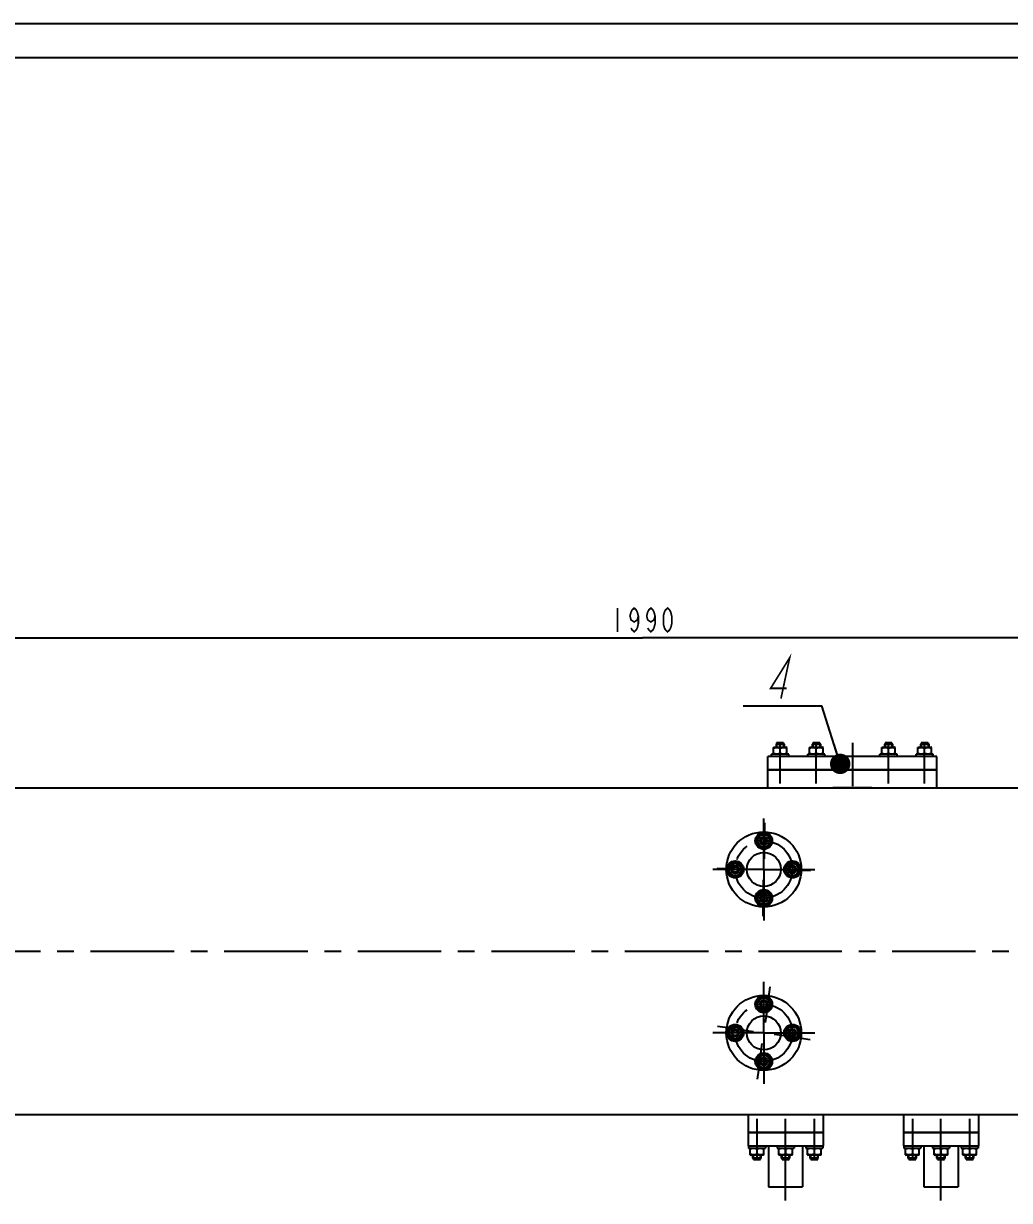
# Model space of a CAD drawing. Header units: millimetres. Extents: x 0 to 594, y 0 to 420.
# Drawn here: x 144.7 to 289.4, y 247.2 to 420 of the extents above; entities that cross this region are included whole.
import ezdxf

# ---------------------------------------------------------------- set-up
doc = ezdxf.new("R2010")
doc.units = ezdxf.units.MM
doc.header["$LTSCALE"] = 32.67
doc.linetypes.add('CENTER', pattern=[0.6, 0.375, -0.075, 0.075, -0.075])
doc.layers.get('0').update_dxf_attribs({"linetype": 'CONTINUOUS'})
for name, color, linetype in [('ALL_AXIS', 7, 'CONTINUOUS'), ('ALL_CHAMFER', 7, 'CONTINUOUS'), ('ALL_DIMENSIONS', 7, 'CONTINUOUS'), ('ALL_ROUND', 7, 'CONTINUOUS')]:
    doc.layers.add(name, color=color, linetype=linetype)
doc.styles.get("Standard").update_dxf_attribs({"font": 'txt', "width": 0.7})
doc.dimstyles.new('DIMSTYLE_1', dxfattribs={"dimtxt": 3.5, "dimasz": 3, "dimexe": 0.18, "dimexo": 0.0625, "dimgap": 0.09, "dimtad": 1, "dimlfac": 5, "dimdsep": 46, "dimtxsty": 'STANDARD', "dimblk": '_FILLED', "dimblk1": '_FILLED', "dimblk2": '_FILLED', "dimcen": 0.09, "dimadec": 0, "dimazin": 0, "dimtp": 1.2, "dimtm": 1.2, "dimtfac": 1, "dimtofl": 0, "dimtmove": 0, "dimatfit": 3, "dimldrblk": '_FILLED', "dimfxl": 1, "dimtolj": 1, "dimarcsym": 0})
doc.dimstyles.get("Standard").update_dxf_attribs({"dimtxt": 3.5, "dimasz": 3, "dimexe": 0.18, "dimexo": 0.0625, "dimgap": 0.09, "dimtad": 1, "dimdec": 5, "dimdsep": 46, "dimtxsty": 'STANDARD', "dimblk": '_FILLED', "dimblk1": '_FILLED', "dimblk2": '_FILLED', "dimcen": 0.09, "dimadec": 0, "dimazin": 0, "dimtol": 1, "dimtp": 1e-05, "dimtm": 1e-05, "dimtfac": 1, "dimtdec": 5, "dimtofl": 0, "dimtmove": 0, "dimatfit": 3, "dimldrblk": '_FILLED', "dimfxl": 1, "dimtolj": 1, "dimarcsym": 0})

# ---------------------------------------------------------------- blocks, each defined once
blk = doc.blocks.new('_FILLED')
at = {"color": 0, "linetype": 'ByBlock'}
blk.add_solid([(0, 0), (-1, 0.167), (-1, -0.167)], dxfattribs=at)
blk = doc.blocks.new('*D2')
at = {"layer": 'ALL_DIMENSIONS', "color": 2, "linetype": 'Continuous'}
for p, q in [((36.52, 308.81), (36.52, 331.81)), ((434.52, 308.81), (434.52, 331.81)), ((36.52, 329.81), (235.52, 329.81)), ((434.52, 329.81), (235.52, 329.81))]:
    blk.add_line(p, q, dxfattribs=at)
at = {"layer": 'ALL_DIMENSIONS', "color": 2, "linetype": 'Continuous', "xscale": 3, "yscale": 3, "zscale": 3, "rotation": 180}
blk.add_blockref('_FILLED', (36.52, 329.81), dxfattribs=at)
at = {"layer": 'ALL_DIMENSIONS', "color": 2, "linetype": 'Continuous', "xscale": 3, "yscale": 3, "zscale": 3}
blk.add_blockref('_FILLED', (434.52, 329.81), dxfattribs=at)
blk = doc.blocks.new('BOM BALLOON 50_BL2', base_point=(256.07, 323.36))
at = {"color": 2, "linetype": 'Continuous'}
blk.add_line((250.31, 319.81), (261.83, 319.81), dxfattribs=at)
at = {"color": 2, "linetype": 'Continuous', "const_width": 0.25}
blk.add_lwpolyline([(255.84, 320.9), (257.12, 326.9), (254.32, 322.4), (256.69, 322.4)], dxfattribs=at)

msp = doc.modelspace()

# ---------------------------------------------------------------- linework, layer by layer
at = {"color": 7, "linetype": 'Continuous'}
for p, q in [((0, 420), (594, 420)), ((20, 415), (589, 415)), ((254.72, 313.7145), (254.82, 313.7722)), ((254.72, 312.79), (254.72, 313.7145)), ((254.82, 312.7322), (254.72, 312.79)), ((254.82, 313.7722), (256.62, 313.7722)), ((256.2334, 314.4122), (255.2066, 314.4122)), ((255.72, 312.8793), (255.72, 313.6252)), ((256.72, 313.7145), (256.62, 313.7722)), ((256.62, 312.7322), (256.72, 312.79)), ((256.72, 312.79), (256.72, 313.7145)), ((260.02, 313.7145), (260.12, 313.7722)), ((260.02, 312.79), (260.02, 313.7145)), ((260.12, 312.7322), (260.02, 312.79)), ((260.12, 313.7722), (261.92, 313.7722)), ((261.5334, 314.4122), (260.5066, 314.4122)), ((261.02, 312.8793), (261.02, 313.6252)), ((262.02, 313.7145), (261.92, 313.7722)), ((261.92, 312.7322), (262.02, 312.79)), ((262.02, 312.79), (262.02, 313.7145)), ((270.62, 313.7145), (270.72, 313.7722)), ((270.62, 312.79), (270.62, 313.7145)), ((270.72, 312.7322), (270.62, 312.79)), ((270.72, 313.7722), (272.52, 313.7722)), ((272.1334, 314.4122), (271.1066, 314.4122)), ((271.62, 312.8793), (271.62, 313.6252)), ((272.62, 313.7145), (272.52, 313.7722)), ((272.52, 312.7322), (272.62, 312.79)), ((272.62, 312.79), (272.62, 313.7145)), ((275.92, 313.7145), (276.02, 313.7722)), ((275.92, 312.79), (275.92, 313.7145)), ((276.02, 312.7322), (275.92, 312.79)), ((276.02, 313.7722), (277.82, 313.7722)), ((277.4334, 314.4122), (276.4066, 314.4122)), ((276.92, 312.8793), (276.92, 313.6252)), ((277.92, 313.7145), (277.82, 313.7722)), ((277.82, 312.7322), (277.92, 312.79)), ((277.92, 312.79), (277.92, 313.7145)), ((253.9201, 310.4122), (278.7199, 310.4122)), ((38.92, 307.8122), (256.8496, 307.8122)), ((275.7903, 307.8122), (432.12, 307.8122)), ((253.32, 301.1669), (252.32, 300.5896)), ((254.32, 300.5896), (253.32, 301.1669)), ((252.32, 300.5896), (252.32, 299.4349)), ((252.32, 299.4349), (253.32, 298.8575)), ((253.32, 298.8575), (254.32, 299.4349)), ((254.32, 299.4349), (254.32, 300.5896)), ((249.12, 296.9669), (248.12, 296.3896)), ((248.12, 296.3896), (248.12, 295.2349)), ((250.12, 296.3896), (249.12, 296.9669)), ((250.12, 295.2349), (250.12, 296.3896)), ((257.52, 296.9669), (256.52, 296.3896)), ((256.52, 296.3896), (256.52, 295.2349)), ((258.52, 296.3896), (257.52, 296.9669)), ((258.52, 295.2349), (258.52, 296.3896)), ((248.12, 295.2349), (249.12, 294.6575)), ((249.12, 294.6575), (250.12, 295.2349)), ((256.52, 295.2349), (257.52, 294.6575)), ((257.52, 294.6575), (258.52, 295.2349)), ((253.32, 292.7669), (252.32, 292.1896)), ((252.32, 292.1896), (252.32, 291.0349)), ((254.32, 292.1896), (253.32, 292.7669)), ((254.32, 291.0349), (254.32, 292.1896)), ((252.32, 291.0349), (253.32, 290.4575)), ((253.32, 290.4575), (254.32, 291.0349)), ((253.32, 277.1669), (252.32, 276.5896)), ((252.32, 276.5896), (252.32, 275.4349)), ((254.32, 276.5896), (253.32, 277.1669)), ((254.32, 275.4349), (254.32, 276.5896)), ((252.32, 275.4349), (253.32, 274.8575)), ((253.32, 274.8575), (254.32, 275.4349)), ((249.12, 272.9669), (248.12, 272.3896)), ((248.12, 272.3896), (248.12, 271.2349)), ((250.12, 272.3896), (249.12, 272.9669)), ((250.12, 271.2349), (250.12, 272.3896)), ((257.52, 272.9669), (256.52, 272.3896)), ((256.52, 272.3896), (256.52, 271.2349)), ((258.52, 272.3896), (257.52, 272.9669)), ((258.52, 271.2349), (258.52, 272.3896)), ((248.12, 271.2349), (249.12, 270.6575)), ((249.12, 270.6575), (250.12, 271.2349)), ((256.52, 271.2349), (257.52, 270.6575)), ((257.52, 270.6575), (258.52, 271.2349)), ((253.32, 268.7669), (252.32, 268.1896)), ((252.32, 268.1896), (252.32, 267.0349)), ((254.32, 268.1896), (253.32, 268.7669)), ((254.32, 267.0349), (254.32, 268.1896)), ((252.32, 267.0349), (253.32, 266.4575)), ((253.32, 266.4575), (254.32, 267.0349)), ((262.0199, 257.2122), (251.02, 257.2122)), ((284.8199, 257.2122), (273.82, 257.2122)), ((251.42, 254.8922), (251.32, 254.8345)), ((251.32, 253.91), (251.32, 254.8345)), ((252.32, 254.7452), (252.32, 253.9993)), ((253.22, 254.8922), (253.32, 254.8345)), ((253.32, 253.91), (253.32, 254.8345)), ((255.62, 254.8922), (255.52, 254.8345)), ((255.52, 253.91), (255.52, 254.8345)), ((256.52, 254.7452), (256.52, 253.9993)), ((257.42, 254.8922), (257.52, 254.8345)), ((257.52, 253.91), (257.52, 254.8345)), ((259.82, 254.8922), (259.72, 254.8345)), ((259.72, 253.91), (259.72, 254.8345)), ((260.72, 254.7452), (260.72, 253.9993)), ((261.62, 254.8922), (261.72, 254.8345)), ((261.72, 253.91), (261.72, 254.8345)), ((274.22, 254.8922), (274.12, 254.8345)), ((274.12, 253.91), (274.12, 254.8345)), ((275.12, 254.7452), (275.12, 253.9993)), ((276.02, 254.8922), (276.12, 254.8345)), ((276.12, 253.91), (276.12, 254.8345)), ((278.42, 254.8922), (278.32, 254.8345)), ((278.32, 253.91), (278.32, 254.8345)), ((279.32, 254.7452), (279.32, 253.9993)), ((280.22, 254.8922), (280.32, 254.8345)), ((280.32, 253.91), (280.32, 254.8345)), ((282.62, 254.8922), (282.52, 254.8345)), ((282.52, 253.91), (282.52, 254.8345)), ((283.52, 254.7452), (283.52, 253.9993)), ((284.42, 254.8922), (284.52, 254.8345)), ((284.52, 253.91), (284.52, 254.8345)), ((251.32, 253.91), (251.42, 253.8522)), ((253.22, 253.8522), (251.42, 253.8522)), ((251.8066, 253.2122), (252.8334, 253.2122)), ((253.32, 253.91), (253.22, 253.8522)), ((255.52, 253.91), (255.62, 253.8522)), ((257.42, 253.8522), (255.62, 253.8522)), ((256.0066, 253.2122), (257.0334, 253.2122)), ((257.52, 253.91), (257.42, 253.8522)), ((259.72, 253.91), (259.82, 253.8522)), ((261.62, 253.8522), (259.82, 253.8522)), ((260.2066, 253.2122), (261.2334, 253.2122)), ((261.72, 253.91), (261.62, 253.8522)), ((274.12, 253.91), (274.22, 253.8522)), ((276.02, 253.8522), (274.22, 253.8522)), ((274.6066, 253.2122), (275.6334, 253.2122)), ((276.12, 253.91), (276.02, 253.8522)), ((278.32, 253.91), (278.42, 253.8522)), ((280.22, 253.8522), (278.42, 253.8522)), ((278.8066, 253.2122), (279.8334, 253.2122)), ((280.32, 253.91), (280.22, 253.8522)), ((282.52, 253.91), (282.62, 253.8522)), ((284.42, 253.8522), (282.62, 253.8522)), ((283.0066, 253.2122), (284.0334, 253.2122)), ((284.52, 253.91), (284.42, 253.8522))]:
    msp.add_line(p, q, dxfattribs=at)
at = {"color": 2, "linetype": 'Continuous'}
for p, q in [((255.2066, 314.4122), (255.2066, 313.7722)), ((256.2334, 314.4122), (256.2334, 313.7722)), ((260.5066, 314.4122), (260.5066, 313.7722)), ((261.5334, 314.4122), (261.5334, 313.7722)), ((271.1066, 314.4122), (271.1066, 313.7722)), ((272.1334, 314.4122), (272.1334, 313.7722)), ((276.4066, 314.4122), (276.4066, 313.7722)), ((277.4334, 314.4122), (277.4334, 313.7722)), ((251.8066, 253.2122), (251.8066, 253.8522)), ((252.8334, 253.2122), (252.8334, 253.8522)), ((256.0066, 253.2122), (256.0066, 253.8522)), ((257.0334, 253.2122), (257.0334, 253.8522)), ((260.2066, 253.2122), (260.2066, 253.8522)), ((261.2334, 253.2122), (261.2334, 253.8522)), ((274.6066, 253.2122), (274.6066, 253.8522)), ((275.6334, 253.2122), (275.6334, 253.8522)), ((278.8066, 253.2122), (278.8066, 253.8522)), ((279.8334, 253.2122), (279.8334, 253.8522)), ((283.0066, 253.2122), (283.0066, 253.8522)), ((284.0334, 253.2122), (284.0334, 253.8522))]:
    msp.add_line(p, q, dxfattribs=at)
at = {"color": 7, "linetype": 'Continuous'}
for points in [[(254.72, 313.6252), (254.7726, 313.642), (254.8243, 313.6571), (254.8749, 313.6704), (254.9249, 313.6819), (254.9744, 313.6917), (255.0236, 313.6999), (255.0728, 313.7062), (255.1218, 313.7108), (255.1709, 313.7136), (255.2199, 313.7145), (255.269, 313.7136), (255.3181, 313.7108), (255.3671, 313.7062), (255.4162, 313.6999), (255.4654, 313.6918), (255.515, 313.6819), (255.5649, 313.6704), (255.6155, 313.6571), (255.6672, 313.6421), (255.72, 313.6252)], [(254.72, 312.8793), (254.7857, 312.8585), (254.85, 312.8404), (254.9128, 312.8252), (254.9747, 312.8127), (255.0362, 312.8028), (255.0975, 312.7957), (255.1588, 312.7914), (255.2201, 312.79), (255.2813, 312.7914), (255.3426, 312.7957), (255.4039, 312.8029), (255.4654, 312.8127), (255.5273, 312.8252), (255.59, 312.8405), (255.6543, 312.8585), (255.72, 312.8793)], [(255.72, 313.6252), (255.7785, 313.6438), (255.8358, 313.6603), (255.8918, 313.6745), (255.9471, 313.6865), (256.0019, 313.6965), (256.0565, 313.7043), (256.111, 313.71), (256.1655, 313.7134), (256.22, 313.7145), (256.2745, 313.7134), (256.329, 313.7099), (256.3835, 313.7043), (256.4381, 313.6965), (256.493, 313.6865), (256.5482, 313.6745), (256.6042, 313.6602), (256.6615, 313.6438), (256.72, 313.6252)], [(255.72, 312.8793), (255.7857, 312.8585), (255.85, 312.8404), (255.9128, 312.8252), (255.9747, 312.8127), (256.0362, 312.8028), (256.0975, 312.7957), (256.1588, 312.7914), (256.2201, 312.79), (256.2813, 312.7914), (256.3426, 312.7957), (256.4039, 312.8029), (256.4654, 312.8127), (256.5273, 312.8252), (256.59, 312.8405), (256.6543, 312.8585), (256.72, 312.8793)], [(260.02, 313.6252), (260.0726, 313.642), (260.1243, 313.6571), (260.1749, 313.6704), (260.2249, 313.6819), (260.2744, 313.6917), (260.3236, 313.6999), (260.3728, 313.7062), (260.4218, 313.7108), (260.4709, 313.7136), (260.5199, 313.7145), (260.569, 313.7136), (260.6181, 313.7108), (260.6671, 313.7062), (260.7162, 313.6999), (260.7654, 313.6918), (260.815, 313.6819), (260.8649, 313.6704), (260.9155, 313.6571), (260.9672, 313.6421), (261.02, 313.6252)], [(260.02, 312.8793), (260.0857, 312.8585), (260.15, 312.8404), (260.2128, 312.8252), (260.2747, 312.8127), (260.3362, 312.8028), (260.3975, 312.7957), (260.4588, 312.7914), (260.5201, 312.79), (260.5813, 312.7914), (260.6426, 312.7957), (260.7039, 312.8029), (260.7654, 312.8127), (260.8273, 312.8252), (260.89, 312.8405), (260.9543, 312.8585), (261.02, 312.8793)], [(261.02, 313.6252), (261.0785, 313.6438), (261.1358, 313.6603), (261.1918, 313.6745), (261.2471, 313.6865), (261.3019, 313.6965), (261.3565, 313.7043), (261.411, 313.71), (261.4655, 313.7134), (261.52, 313.7145), (261.5745, 313.7134), (261.629, 313.7099), (261.6835, 313.7043), (261.7381, 313.6965), (261.793, 313.6865), (261.8482, 313.6745), (261.9042, 313.6602), (261.9615, 313.6438), (262.02, 313.6252)], [(261.02, 312.8793), (261.0857, 312.8585), (261.15, 312.8404), (261.2128, 312.8252), (261.2747, 312.8127), (261.3362, 312.8028), (261.3975, 312.7957), (261.4588, 312.7914), (261.5201, 312.79), (261.5813, 312.7914), (261.6426, 312.7957), (261.7039, 312.8029), (261.7654, 312.8127), (261.8273, 312.8252), (261.89, 312.8405), (261.9543, 312.8585), (262.02, 312.8793)], [(270.62, 313.6252), (270.6726, 313.642), (270.7243, 313.6571), (270.7749, 313.6704), (270.8249, 313.6819), (270.8744, 313.6917), (270.9236, 313.6999), (270.9728, 313.7062), (271.0218, 313.7108), (271.0709, 313.7136), (271.1199, 313.7145), (271.169, 313.7136), (271.2181, 313.7108), (271.2671, 313.7062), (271.3162, 313.6999), (271.3654, 313.6918), (271.415, 313.6819), (271.4649, 313.6704), (271.5155, 313.6571), (271.5672, 313.6421), (271.62, 313.6252)], [(270.62, 312.8793), (270.6857, 312.8585), (270.75, 312.8404), (270.8128, 312.8252), (270.8747, 312.8127), (270.9362, 312.8028), (270.9975, 312.7957), (271.0588, 312.7914), (271.1201, 312.79), (271.1813, 312.7914), (271.2426, 312.7957), (271.3039, 312.8029), (271.3654, 312.8127), (271.4273, 312.8252), (271.49, 312.8405), (271.5543, 312.8585), (271.62, 312.8793)], [(271.62, 313.6252), (271.6785, 313.6438), (271.7358, 313.6603), (271.7918, 313.6745), (271.8471, 313.6865), (271.9019, 313.6965), (271.9565, 313.7043), (272.011, 313.71), (272.0655, 313.7134), (272.12, 313.7145), (272.1745, 313.7134), (272.229, 313.7099), (272.2835, 313.7043), (272.3381, 313.6965), (272.393, 313.6865), (272.4482, 313.6745), (272.5042, 313.6602), (272.5615, 313.6438), (272.62, 313.6252)], [(271.62, 312.8793), (271.6857, 312.8585), (271.75, 312.8404), (271.8128, 312.8252), (271.8747, 312.8127), (271.9362, 312.8028), (271.9975, 312.7957), (272.0588, 312.7914), (272.1201, 312.79), (272.1813, 312.7914), (272.2426, 312.7957), (272.3039, 312.8029), (272.3654, 312.8127), (272.4273, 312.8252), (272.49, 312.8405), (272.5543, 312.8585), (272.62, 312.8793)], [(275.92, 313.6252), (275.9726, 313.642), (276.0243, 313.6571), (276.0749, 313.6704), (276.1249, 313.6819), (276.1744, 313.6917), (276.2236, 313.6999), (276.2728, 313.7062), (276.3218, 313.7108), (276.3709, 313.7136), (276.4199, 313.7145), (276.469, 313.7136), (276.5181, 313.7108), (276.5671, 313.7062), (276.6162, 313.6999), (276.6654, 313.6918), (276.715, 313.6819), (276.7649, 313.6704), (276.8155, 313.6571), (276.8672, 313.6421), (276.92, 313.6252)], [(275.92, 312.8793), (275.9857, 312.8585), (276.05, 312.8404), (276.1128, 312.8252), (276.1747, 312.8127), (276.2362, 312.8028), (276.2975, 312.7957), (276.3588, 312.7914), (276.4201, 312.79), (276.4813, 312.7914), (276.5426, 312.7957), (276.6039, 312.8029), (276.6654, 312.8127), (276.7273, 312.8252), (276.79, 312.8405), (276.8543, 312.8585), (276.92, 312.8793)], [(276.92, 313.6252), (276.9785, 313.6438), (277.0358, 313.6603), (277.0918, 313.6745), (277.1471, 313.6865), (277.2019, 313.6965), (277.2565, 313.7043), (277.311, 313.71), (277.3655, 313.7134), (277.42, 313.7145), (277.4745, 313.7134), (277.529, 313.7099), (277.5835, 313.7043), (277.6381, 313.6965), (277.693, 313.6865), (277.7482, 313.6745), (277.8042, 313.6602), (277.8615, 313.6438), (277.92, 313.6252)], [(276.92, 312.8793), (276.9857, 312.8585), (277.05, 312.8404), (277.1128, 312.8252), (277.1747, 312.8127), (277.2362, 312.8028), (277.2975, 312.7957), (277.3588, 312.7914), (277.4201, 312.79), (277.4813, 312.7914), (277.5426, 312.7957), (277.6039, 312.8029), (277.6654, 312.8127), (277.7273, 312.8252), (277.79, 312.8405), (277.8543, 312.8585), (277.92, 312.8793)], [(267.3112, 307.7877), (266.3153, 307.7813), (265.3205, 307.7879), (264.3694, 307.8027), (263.4477, 307.8122)], [(269.1923, 307.8122), (268.2654, 307.8027), (267.3112, 307.7877)], [(252.32, 254.7452), (252.2543, 254.766), (252.1899, 254.784), (252.1272, 254.7993), (252.0653, 254.8118), (252.0037, 254.8217), (251.9424, 254.8288), (251.8811, 254.8331), (251.8199, 254.8345), (251.7586, 254.833), (251.6973, 254.8287), (251.636, 254.8216), (251.5745, 254.8118), (251.5127, 254.7993), (251.4499, 254.784), (251.3856, 254.766), (251.32, 254.7452)], [(252.32, 253.9993), (252.2615, 253.9807), (252.2041, 253.9642), (252.1481, 253.95), (252.0929, 253.938), (252.038, 253.928), (251.9834, 253.9202), (251.9289, 253.9145), (251.8744, 253.9111), (251.8199, 253.91), (251.7654, 253.9111), (251.7109, 253.9145), (251.6564, 253.9202), (251.6018, 253.928), (251.547, 253.938), (251.4918, 253.95), (251.4358, 253.9642), (251.3784, 253.9807), (251.32, 253.9993)], [(253.32, 254.7452), (253.2543, 254.766), (253.1899, 254.784), (253.1272, 254.7993), (253.0653, 254.8118), (253.0037, 254.8217), (252.9424, 254.8288), (252.8811, 254.8331), (252.8199, 254.8345), (252.7586, 254.833), (252.6973, 254.8287), (252.636, 254.8216), (252.5745, 254.8118), (252.5127, 254.7993), (252.4499, 254.784), (252.3856, 254.766), (252.32, 254.7452)], [(253.32, 253.9993), (253.2674, 253.9825), (253.2157, 253.9674), (253.165, 253.9541), (253.1151, 253.9426), (253.0656, 253.9327), (253.0163, 253.9246), (252.9672, 253.9183), (252.9181, 253.9137), (252.8691, 253.9109), (252.82, 253.91), (252.771, 253.9109), (252.7219, 253.9137), (252.6729, 253.9183), (252.6237, 253.9246), (252.5745, 253.9327), (252.525, 253.9426), (252.4751, 253.9541), (252.4245, 253.9673), (252.3727, 253.9824), (252.32, 253.9993)], [(256.52, 254.7452), (256.4543, 254.766), (256.3899, 254.784), (256.3272, 254.7993), (256.2653, 254.8118), (256.2037, 254.8217), (256.1424, 254.8288), (256.0811, 254.8331), (256.0199, 254.8345), (255.9586, 254.833), (255.8973, 254.8287), (255.836, 254.8216), (255.7745, 254.8118), (255.7127, 254.7993), (255.6499, 254.784), (255.5856, 254.766), (255.52, 254.7452)], [(256.52, 253.9993), (256.4615, 253.9807), (256.4041, 253.9642), (256.3481, 253.95), (256.2929, 253.938), (256.238, 253.928), (256.1834, 253.9202), (256.1289, 253.9145), (256.0744, 253.9111), (256.0199, 253.91), (255.9654, 253.9111), (255.9109, 253.9145), (255.8564, 253.9202), (255.8018, 253.928), (255.747, 253.938), (255.6918, 253.95), (255.6358, 253.9642), (255.5784, 253.9807), (255.52, 253.9993)], [(257.52, 254.7452), (257.4543, 254.766), (257.3899, 254.784), (257.3272, 254.7993), (257.2653, 254.8118), (257.2037, 254.8217), (257.1424, 254.8288), (257.0811, 254.8331), (257.0199, 254.8345), (256.9586, 254.833), (256.8973, 254.8287), (256.836, 254.8216), (256.7745, 254.8118), (256.7127, 254.7993), (256.6499, 254.784), (256.5856, 254.766), (256.52, 254.7452)], [(257.52, 253.9993), (257.4674, 253.9825), (257.4157, 253.9674), (257.365, 253.9541), (257.3151, 253.9426), (257.2656, 253.9327), (257.2163, 253.9246), (257.1672, 253.9183), (257.1181, 253.9137), (257.0691, 253.9109), (257.02, 253.91), (256.971, 253.9109), (256.9219, 253.9137), (256.8729, 253.9183), (256.8237, 253.9246), (256.7745, 253.9327), (256.725, 253.9426), (256.6751, 253.9541), (256.6245, 253.9673), (256.5727, 253.9824), (256.52, 253.9993)], [(260.72, 254.7452), (260.6543, 254.766), (260.5899, 254.784), (260.5272, 254.7993), (260.4653, 254.8118), (260.4037, 254.8217), (260.3424, 254.8288), (260.2811, 254.8331), (260.2199, 254.8345), (260.1586, 254.833), (260.0973, 254.8287), (260.036, 254.8216), (259.9745, 254.8118), (259.9127, 254.7993), (259.8499, 254.784), (259.7856, 254.766), (259.72, 254.7452)], [(260.72, 253.9993), (260.6615, 253.9807), (260.6041, 253.9642), (260.5481, 253.95), (260.4929, 253.938), (260.438, 253.928), (260.3834, 253.9202), (260.3289, 253.9145), (260.2744, 253.9111), (260.2199, 253.91), (260.1654, 253.9111), (260.1109, 253.9145), (260.0564, 253.9202), (260.0018, 253.928), (259.947, 253.938), (259.8918, 253.95), (259.8358, 253.9642), (259.7784, 253.9807), (259.72, 253.9993)], [(261.72, 254.7452), (261.6543, 254.766), (261.5899, 254.784), (261.5272, 254.7993), (261.4653, 254.8118), (261.4037, 254.8217), (261.3424, 254.8288), (261.2811, 254.8331), (261.2199, 254.8345), (261.1586, 254.833), (261.0973, 254.8287), (261.036, 254.8216), (260.9745, 254.8118), (260.9127, 254.7993), (260.8499, 254.784), (260.7856, 254.766), (260.72, 254.7452)], [(261.72, 253.9993), (261.6674, 253.9825), (261.6157, 253.9674), (261.565, 253.9541), (261.5151, 253.9426), (261.4656, 253.9327), (261.4163, 253.9246), (261.3672, 253.9183), (261.3181, 253.9137), (261.2691, 253.9109), (261.22, 253.91), (261.171, 253.9109), (261.1219, 253.9137), (261.0729, 253.9183), (261.0237, 253.9246), (260.9745, 253.9327), (260.925, 253.9426), (260.8751, 253.9541), (260.8245, 253.9673), (260.7727, 253.9824), (260.72, 253.9993)], [(275.12, 254.7452), (275.0543, 254.766), (274.9899, 254.784), (274.9272, 254.7993), (274.8653, 254.8118), (274.8037, 254.8217), (274.7424, 254.8288), (274.6811, 254.8331), (274.6199, 254.8345), (274.5586, 254.833), (274.4973, 254.8287), (274.436, 254.8216), (274.3745, 254.8118), (274.3127, 254.7993), (274.2499, 254.784), (274.1856, 254.766), (274.12, 254.7452)], [(275.12, 253.9993), (275.0615, 253.9807), (275.0041, 253.9642), (274.9481, 253.95), (274.8929, 253.938), (274.838, 253.928), (274.7834, 253.9202), (274.7289, 253.9145), (274.6744, 253.9111), (274.6199, 253.91), (274.5654, 253.9111), (274.5109, 253.9145), (274.4564, 253.9202), (274.4018, 253.928), (274.347, 253.938), (274.2918, 253.95), (274.2358, 253.9642), (274.1784, 253.9807), (274.12, 253.9993)], [(276.12, 254.7452), (276.0543, 254.766), (275.9899, 254.784), (275.9272, 254.7993), (275.8653, 254.8118), (275.8037, 254.8217), (275.7424, 254.8288), (275.6811, 254.8331), (275.6199, 254.8345), (275.5586, 254.833), (275.4973, 254.8287), (275.436, 254.8216), (275.3745, 254.8118), (275.3127, 254.7993), (275.2499, 254.784), (275.1856, 254.766), (275.12, 254.7452)], [(276.12, 253.9993), (276.0674, 253.9825), (276.0157, 253.9674), (275.965, 253.9541), (275.9151, 253.9426), (275.8656, 253.9327), (275.8163, 253.9246), (275.7672, 253.9183), (275.7181, 253.9137), (275.6691, 253.9109), (275.62, 253.91), (275.571, 253.9109), (275.5219, 253.9137), (275.4729, 253.9183), (275.4237, 253.9246), (275.3745, 253.9327), (275.325, 253.9426), (275.2751, 253.9541), (275.2245, 253.9673), (275.1727, 253.9824), (275.12, 253.9993)], [(279.32, 254.7452), (279.2543, 254.766), (279.1899, 254.784), (279.1272, 254.7993), (279.0653, 254.8118), (279.0037, 254.8217), (278.9424, 254.8288), (278.8811, 254.8331), (278.8199, 254.8345), (278.7586, 254.833), (278.6973, 254.8287), (278.636, 254.8216), (278.5745, 254.8118), (278.5127, 254.7993), (278.4499, 254.784), (278.3856, 254.766), (278.32, 254.7452)], [(279.32, 253.9993), (279.2615, 253.9807), (279.2041, 253.9642), (279.1481, 253.95), (279.0929, 253.938), (279.038, 253.928), (278.9834, 253.9202), (278.9289, 253.9145), (278.8744, 253.9111), (278.8199, 253.91), (278.7654, 253.9111), (278.7109, 253.9145), (278.6564, 253.9202), (278.6018, 253.928), (278.547, 253.938), (278.4918, 253.95), (278.4358, 253.9642), (278.3784, 253.9807), (278.32, 253.9993)], [(280.32, 254.7452), (280.2543, 254.766), (280.1899, 254.784), (280.1272, 254.7993), (280.0653, 254.8118), (280.0037, 254.8217), (279.9424, 254.8288), (279.8811, 254.8331), (279.8199, 254.8345), (279.7586, 254.833), (279.6973, 254.8287), (279.636, 254.8216), (279.5745, 254.8118), (279.5127, 254.7993), (279.4499, 254.784), (279.3856, 254.766), (279.32, 254.7452)], [(280.32, 253.9993), (280.2674, 253.9825), (280.2157, 253.9674), (280.165, 253.9541), (280.1151, 253.9426), (280.0656, 253.9327), (280.0163, 253.9246), (279.9672, 253.9183), (279.9181, 253.9137), (279.8691, 253.9109), (279.82, 253.91), (279.771, 253.9109), (279.7219, 253.9137), (279.6729, 253.9183), (279.6237, 253.9246), (279.5745, 253.9327), (279.525, 253.9426), (279.4751, 253.9541), (279.4245, 253.9673), (279.3727, 253.9824), (279.32, 253.9993)], [(283.52, 254.7452), (283.4543, 254.766), (283.3899, 254.784), (283.3272, 254.7993), (283.2653, 254.8118), (283.2037, 254.8217), (283.1424, 254.8288), (283.0811, 254.8331), (283.0199, 254.8345), (282.9586, 254.833), (282.8973, 254.8287), (282.836, 254.8216), (282.7745, 254.8118), (282.7127, 254.7993), (282.6499, 254.784), (282.5856, 254.766), (282.52, 254.7452)], [(283.52, 253.9993), (283.4615, 253.9807), (283.4041, 253.9642), (283.3481, 253.95), (283.2929, 253.938), (283.238, 253.928), (283.1834, 253.9202), (283.1289, 253.9145), (283.0744, 253.9111), (283.0199, 253.91), (282.9654, 253.9111), (282.9109, 253.9145), (282.8564, 253.9202), (282.8018, 253.928), (282.747, 253.938), (282.6918, 253.95), (282.6358, 253.9642), (282.5784, 253.9807), (282.52, 253.9993)], [(284.52, 254.7452), (284.4543, 254.766), (284.3899, 254.784), (284.3272, 254.7993), (284.2653, 254.8118), (284.2037, 254.8217), (284.1424, 254.8288), (284.0811, 254.8331), (284.0199, 254.8345), (283.9586, 254.833), (283.8973, 254.8287), (283.836, 254.8216), (283.7745, 254.8118), (283.7127, 254.7993), (283.6499, 254.784), (283.5856, 254.766), (283.52, 254.7452)], [(284.52, 253.9993), (284.4674, 253.9825), (284.4157, 253.9674), (284.365, 253.9541), (284.3151, 253.9426), (284.2656, 253.9327), (284.2163, 253.9246), (284.1672, 253.9183), (284.1181, 253.9137), (284.0691, 253.9109), (284.02, 253.91), (283.971, 253.9109), (283.9219, 253.9137), (283.8729, 253.9183), (283.8237, 253.9246), (283.7745, 253.9327), (283.725, 253.9426), (283.6751, 253.9541), (283.6245, 253.9673), (283.5727, 253.9824), (283.52, 253.9993)]]:
    msp.add_lwpolyline(points, dxfattribs=at)
for centre in [(253.32, 300.0122), (249.12, 295.8122), (257.52, 295.8122), (253.32, 291.6122), (253.32, 276.0122), (249.12, 271.8122), (257.52, 271.8122), (253.32, 267.6122)]:
    msp.add_circle(centre, 0.9, dxfattribs=at)
at = {"color": 2, "linetype": 'Continuous'}
for centre in [(253.32, 300.0122), (249.12, 295.8122), (257.52, 295.8122), (253.32, 291.6122), (253.32, 276.0122), (249.12, 271.8122), (257.52, 271.8122), (253.32, 267.6122)]:
    msp.add_arc(centre, 0.5134, 255, 195, dxfattribs=at)
at = {"layer": 'ALL_AXIS', "color": 7, "linetype": 'Continuous'}
for p, q in [((254.82, 312.7322), (254.72, 312.79)), ((255.12, 314.2122), (255.12, 313.7722)), ((256.32, 314.2122), (256.32, 313.7722)), ((256.62, 312.7322), (256.72, 312.79)), ((260.12, 312.7322), (260.02, 312.79)), ((260.42, 314.2122), (260.42, 313.7722)), ((261.62, 314.2122), (261.62, 313.7722)), ((261.92, 312.7322), (262.02, 312.79)), ((270.72, 312.7322), (270.62, 312.79)), ((271.02, 314.2122), (271.02, 313.7722)), ((272.22, 314.2122), (272.22, 313.7722)), ((272.52, 312.7322), (272.62, 312.79)), ((276.02, 312.7322), (275.92, 312.79)), ((276.32, 314.2122), (276.32, 313.7722)), ((277.52, 314.2122), (277.52, 313.7722)), ((277.82, 312.7322), (277.92, 312.79)), ((253.92, 307.8122), (253.92, 312.4122)), ((278.72, 312.4122), (253.92, 312.4122)), ((254.47, 312.4122), (254.47, 312.7322)), ((256.97, 312.7322), (254.47, 312.7322)), ((256.97, 312.4122), (256.97, 312.7322)), ((259.77, 312.4122), (259.77, 312.7322)), ((262.27, 312.7322), (259.77, 312.7322)), ((262.27, 312.4122), (262.27, 312.7322)), ((270.37, 312.4122), (270.37, 312.7322)), ((272.87, 312.7322), (270.37, 312.7322)), ((272.87, 312.4122), (272.87, 312.7322)), ((275.67, 312.4122), (275.67, 312.7322)), ((278.17, 312.7322), (275.67, 312.7322)), ((278.17, 312.4122), (278.17, 312.7322)), ((278.72, 307.8122), (278.72, 312.4122)), ((278.72, 310.4122), (253.92, 310.4122)), ((256.8496, 307.8122), (275.7903, 307.8122)), ((251.02, 259.8122), (251.02, 255.2122)), ((262.02, 259.8122), (262.02, 255.2122)), ((273.82, 259.8122), (273.82, 255.2122)), ((284.82, 259.8122), (284.82, 255.2122)), ((251.02, 257.2122), (262.02, 257.2122)), ((273.82, 257.2122), (284.82, 257.2122)), ((251.02, 255.2122), (262.02, 255.2122)), ((251.07, 255.2122), (251.07, 254.8922)), ((251.07, 254.8922), (253.57, 254.8922)), ((251.42, 254.8922), (251.32, 254.8345)), ((253.22, 254.8922), (253.32, 254.8345)), ((253.57, 255.2122), (253.57, 254.8922)), ((254.02, 255.2122), (254.02, 249.2122)), ((255.27, 255.2122), (255.27, 254.8922)), ((255.27, 254.8922), (257.77, 254.8922)), ((255.62, 254.8922), (255.52, 254.8345)), ((257.42, 254.8922), (257.52, 254.8345)), ((257.77, 255.2122), (257.77, 254.8922)), ((259.02, 255.2122), (259.02, 249.2122)), ((259.47, 255.2122), (259.47, 254.8922)), ((259.47, 254.8922), (261.97, 254.8922)), ((259.82, 254.8922), (259.72, 254.8345)), ((261.62, 254.8922), (261.72, 254.8345)), ((261.97, 255.2122), (261.97, 254.8922)), ((273.82, 255.2122), (284.82, 255.2122)), ((273.87, 255.2122), (273.87, 254.8922)), ((273.87, 254.8922), (276.37, 254.8922)), ((274.22, 254.8922), (274.12, 254.8345)), ((276.02, 254.8922), (276.12, 254.8345)), ((276.37, 255.2122), (276.37, 254.8922)), ((276.82, 255.2122), (276.82, 249.2122)), ((278.07, 255.2122), (278.07, 254.8922)), ((278.07, 254.8922), (280.57, 254.8922)), ((278.42, 254.8922), (278.32, 254.8345)), ((280.22, 254.8922), (280.32, 254.8345)), ((280.57, 255.2122), (280.57, 254.8922)), ((281.82, 255.2122), (281.82, 249.2122)), ((282.27, 255.2122), (282.27, 254.8922)), ((282.27, 254.8922), (284.77, 254.8922)), ((282.62, 254.8922), (282.52, 254.8345)), ((284.42, 254.8922), (284.52, 254.8345)), ((284.77, 255.2122), (284.77, 254.8922)), ((251.72, 253.4122), (251.72, 253.8522)), ((252.92, 253.4122), (252.92, 253.8522)), ((255.92, 253.4122), (255.92, 253.8522)), ((257.12, 253.4122), (257.12, 253.8522)), ((260.12, 253.4122), (260.12, 253.8522)), ((261.32, 253.4122), (261.32, 253.8522)), ((274.52, 253.4122), (274.52, 253.8522)), ((275.72, 253.4122), (275.72, 253.8522)), ((278.72, 253.4122), (278.72, 253.8522)), ((279.92, 253.4122), (279.92, 253.8522)), ((282.92, 253.4122), (282.92, 253.8522)), ((284.12, 253.4122), (284.12, 253.8522)), ((254.02, 249.2122), (259.02, 249.2122)), ((276.82, 249.2122), (281.82, 249.2122))]:
    msp.add_line(p, q, dxfattribs=at)
at = {"layer": 'ALL_AXIS', "color": 7, "linetype": 'CENTER'}
for p, q in [((255.72, 308.4122), (255.72, 314.4122)), ((261.02, 308.4122), (261.02, 314.4122)), ((266.32, 314.4122), (266.32, 308.0122)), ((271.62, 308.4122), (271.62, 314.4122)), ((276.92, 308.4122), (276.92, 314.4122)), ((253.32, 295.8122), (253.32, 303.3122)), ((253.4082, 300.0113), (253.4638, 302.6607)), ((253.4082, 300.0113), (253.3525, 297.3619)), ((253.32, 295.8122), (245.82, 295.8122)), ((249.1209, 295.9004), (246.4715, 295.9561)), ((249.1209, 295.9004), (251.7703, 295.8448)), ((253.32, 295.8122), (260.82, 295.8122)), ((253.32, 295.8122), (253.32, 288.3122)), ((257.519, 295.7241), (254.8696, 295.7797)), ((257.519, 295.7241), (260.1685, 295.6684)), ((253.2318, 291.6132), (253.2874, 294.2626)), ((253.2318, 291.6132), (253.1762, 288.9638)), ((36.92, 283.8122), (434.12, 283.8122)), ((253.32, 271.8122), (253.32, 279.3122)), ((253.9064, 275.9711), (254.2764, 278.5951)), ((253.9064, 275.9711), (253.5364, 273.3471)), ((253.32, 271.8122), (245.82, 271.8122)), ((249.1611, 272.3986), (246.5371, 272.7686)), ((249.1611, 272.3986), (251.7852, 272.0287)), ((253.32, 271.8122), (260.82, 271.8122)), ((253.32, 271.8122), (253.32, 264.3122)), ((257.4788, 271.2258), (254.8548, 271.5958)), ((252.7336, 267.6534), (253.1036, 270.2774)), ((257.4788, 271.2258), (260.1029, 270.8559)), ((252.7336, 267.6534), (252.3636, 265.0293)), ((252.32, 259.2122), (252.32, 253.2122)), ((256.52, 247.2122), (256.52, 259.2122)), ((260.72, 259.2122), (260.72, 253.2122)), ((275.12, 259.2122), (275.12, 253.2122)), ((279.32, 247.2122), (279.32, 259.2122)), ((283.52, 259.2122), (283.52, 253.2122))]:
    msp.add_line(p, q, dxfattribs=at)
at = {"layer": 'ALL_AXIS', "color": 7, "linetype": 'Continuous'}
for centre, radius in [((253.32, 295.8122), 5.5), ((253.32, 300.0122), 1.25), ((253.32, 295.8122), 2.5), ((249.12, 295.8122), 1.25), ((257.52, 295.8122), 1.25), ((253.32, 291.6122), 1.25), ((253.32, 271.8122), 5.5), ((253.32, 276.0122), 1.25), ((249.12, 271.8122), 1.25), ((253.32, 271.8122), 2.5), ((257.52, 271.8122), 1.25), ((253.32, 267.6122), 1.25)]:
    msp.add_circle(centre, radius, dxfattribs=at)
at = {"layer": 'ALL_AXIS', "color": 7, "linetype": 'CENTER'}
for centre in [(253.32, 295.8122), (253.32, 271.8122)]:
    msp.add_circle(centre, 4.2, dxfattribs=at)
at = {"layer": 'ALL_CHAMFER', "color": 7, "linetype": 'Continuous'}
for p, q in [((255.32, 314.4122), (255.12, 314.2122)), ((255.12, 314.2122), (256.32, 314.2122)), ((255.32, 314.4122), (256.12, 314.4122)), ((256.12, 314.4122), (256.32, 314.2122)), ((260.62, 314.4122), (260.42, 314.2122)), ((260.42, 314.2122), (261.62, 314.2122)), ((260.62, 314.4122), (261.42, 314.4122)), ((261.42, 314.4122), (261.62, 314.2122)), ((271.22, 314.4122), (271.02, 314.2122)), ((271.02, 314.2122), (272.22, 314.2122)), ((271.22, 314.4122), (272.02, 314.4122)), ((272.02, 314.4122), (272.22, 314.2122)), ((276.52, 314.4122), (276.32, 314.2122)), ((276.32, 314.2122), (277.52, 314.2122)), ((276.52, 314.4122), (277.32, 314.4122)), ((277.32, 314.4122), (277.52, 314.2122)), ((252.92, 253.4122), (251.72, 253.4122)), ((251.92, 253.2122), (251.72, 253.4122)), ((252.72, 253.2122), (251.92, 253.2122)), ((252.72, 253.2122), (252.92, 253.4122)), ((257.12, 253.4122), (255.92, 253.4122)), ((256.12, 253.2122), (255.92, 253.4122)), ((256.92, 253.2122), (256.12, 253.2122)), ((256.92, 253.2122), (257.12, 253.4122)), ((261.32, 253.4122), (260.12, 253.4122)), ((260.32, 253.2122), (260.12, 253.4122)), ((261.12, 253.2122), (260.32, 253.2122)), ((261.12, 253.2122), (261.32, 253.4122)), ((275.72, 253.4122), (274.52, 253.4122)), ((274.72, 253.2122), (274.52, 253.4122)), ((275.52, 253.2122), (274.72, 253.2122)), ((275.52, 253.2122), (275.72, 253.4122)), ((279.92, 253.4122), (278.72, 253.4122)), ((278.92, 253.2122), (278.72, 253.4122)), ((279.72, 253.2122), (278.92, 253.2122)), ((279.72, 253.2122), (279.92, 253.4122)), ((284.12, 253.4122), (282.92, 253.4122)), ((283.12, 253.2122), (282.92, 253.4122)), ((283.92, 253.2122), (283.12, 253.2122)), ((283.92, 253.2122), (284.12, 253.4122))]:
    msp.add_line(p, q, dxfattribs=at)
for centre, radius in [((253.32, 300.0122), 0.6), ((253.32, 300.0122), 0.4), ((249.12, 295.8122), 0.6), ((249.12, 295.8122), 0.4), ((257.52, 295.8122), 0.6), ((257.52, 295.8122), 0.4), ((253.32, 291.6122), 0.6), ((253.32, 291.6122), 0.4), ((253.32, 276.0122), 0.6), ((253.32, 276.0122), 0.4), ((249.12, 271.8122), 0.6), ((249.12, 271.8122), 0.4), ((257.52, 271.8122), 0.6), ((257.52, 271.8122), 0.4), ((253.32, 267.6122), 0.6), ((253.32, 267.6122), 0.4)]:
    msp.add_circle(centre, radius, dxfattribs=at)
at = {"layer": 'ALL_DIMENSIONS', "color": 2, "linetype": 'Continuous', "const_width": 0.25}
for points in [[(231.845, 334.1873), (231.845, 330.6872)], [(234.9075, 333.0206), (234.7544, 332.4372), (234.295, 332.1456), (233.8356, 332.4372), (233.6825, 333.0206), (233.8356, 333.6039), (233.9887, 333.8956), (234.295, 334.1873), (234.6012, 333.8956), (234.7544, 333.6039), (234.9075, 333.0206), (234.9075, 331.8539), (234.7544, 331.2706), (234.6012, 330.9789), (234.295, 330.6872), (233.9887, 330.9789), (233.8356, 331.2706)], [(237.3575, 333.0206), (237.2044, 332.4372), (236.745, 332.1456), (236.2856, 332.4372), (236.1325, 333.0206), (236.2856, 333.6039), (236.4387, 333.8956), (236.745, 334.1873), (237.0512, 333.8956), (237.2044, 333.6039), (237.3575, 333.0206), (237.3575, 331.8539), (237.2044, 331.2706), (237.0512, 330.9789), (236.745, 330.6872), (236.4387, 330.9789), (236.2856, 331.2706)], [(239.195, 330.6872), (238.8887, 330.9789), (238.7356, 331.2706), (238.5825, 331.8539), (238.5825, 333.0206), (238.7356, 333.6039), (238.8887, 333.8956), (239.195, 334.1873), (239.5012, 333.8956), (239.6543, 333.6039), (239.8075, 333.0206), (239.8075, 331.8539), (239.6543, 331.2706), (239.5012, 330.9789), (239.195, 330.6872)]]:
    msp.add_lwpolyline(points, dxfattribs=at)
at = {"layer": 'ALL_ROUND', "color": 7, "linetype": 'Continuous'}
for p, q in [((83.4867, 307.8122), (256.8496, 307.8122)), ((275.7903, 307.8122), (432.12, 307.8122)), ((90.8207, 259.8122), (432.12, 259.8122))]:
    msp.add_line(p, q, dxfattribs=at)

# ---------------------------------------------------------------- block references
at = {"color": 2, "linetype": 'Continuous'}
msp.add_blockref('BOM BALLOON 50_BL2', (256.0684, 323.3571), dxfattribs=at)

# ---------------------------------------------------------------- dimensions: what is measured, and where the dimension line sits
at = {"layer": 'ALL_DIMENSIONS', "color": 2, "linetype": 'Continuous'}
dim = msp.add_linear_dim(base=(434.52, 329.8122), p1=(36.52, 308.8122), p2=(434.52, 308.8122), dimstyle='DIMSTYLE_1', dxfattribs=at)
dim.commit()
dim.dimension.update_dxf_attribs({"geometry": '*D2', "text_midpoint": (230.62, 330.6872), "dimtype": 160})

# ---------------------------------------------------------------- leaders
at = {"color": 2, "linetype": 'Continuous'}
msp.add_leader([(264.5317, 311.3086), (261.8304, 319.8122)], dimstyle='STANDARD', override={"dimtad": 0, "dimldrblk": 'DOT'}, dxfattribs=at)

doc.saveas('drawing.dxf')
